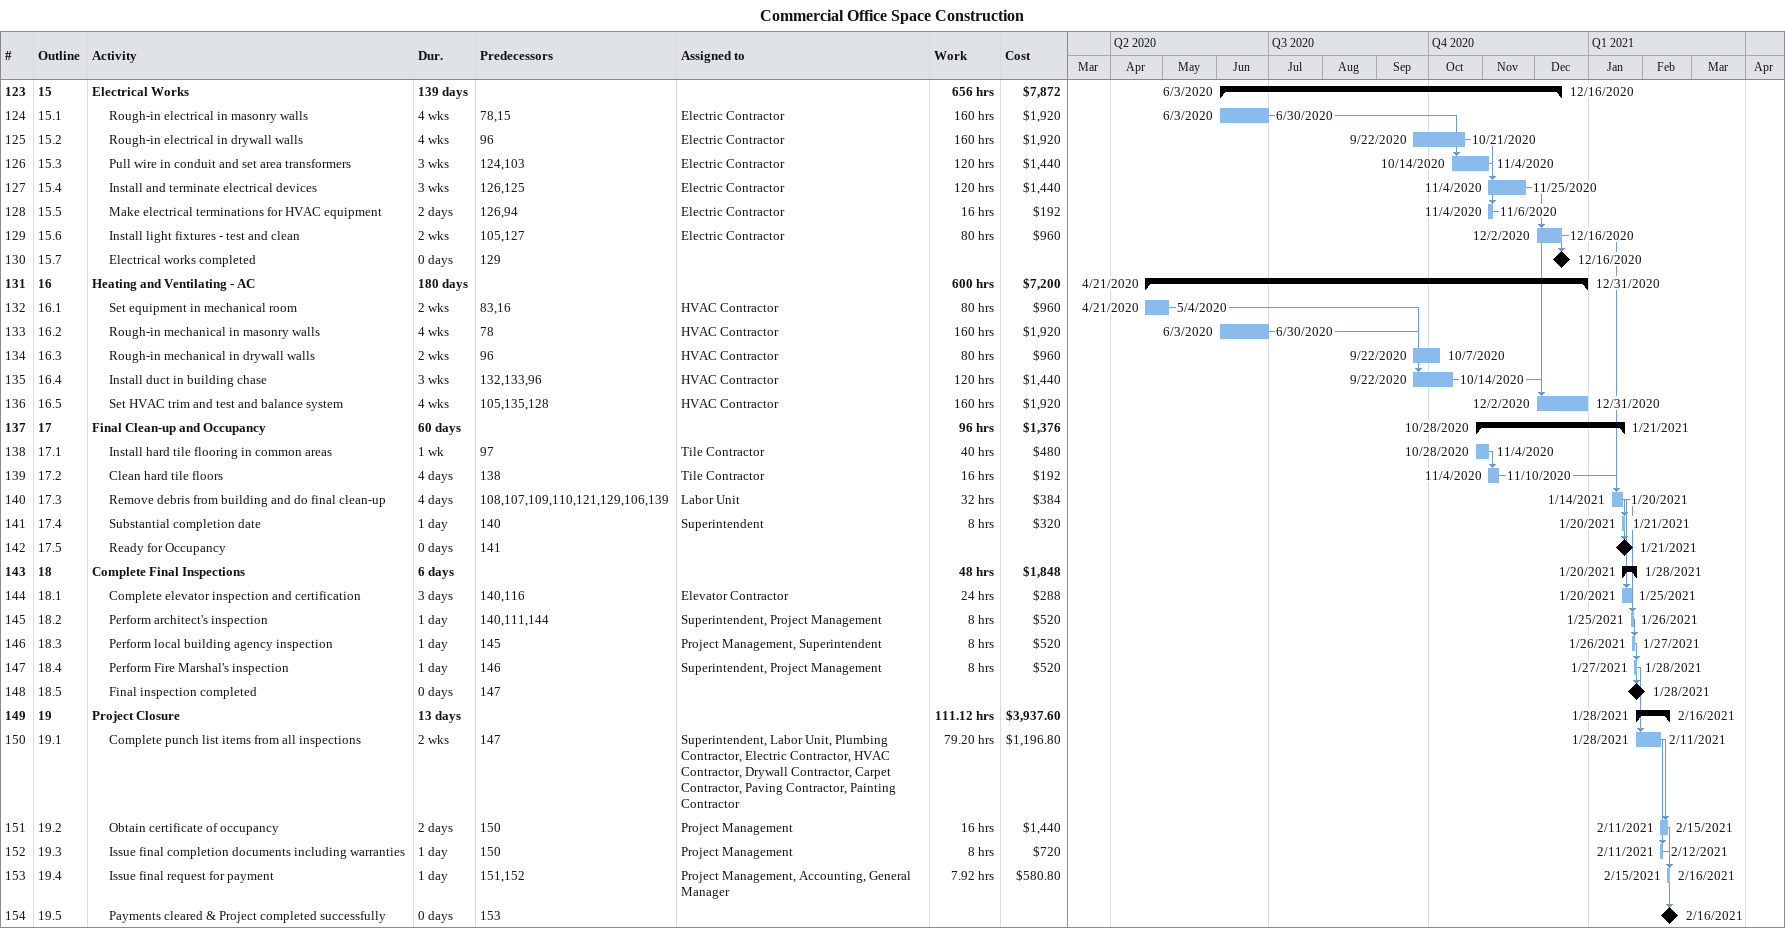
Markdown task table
Commercial Office Space Construction

| ID | WBS | Task | Duration | Start | Finish | Predecessors | Resources | Work (h) | Cost ($) |
|---|---|---|---|---|---|---|---|---|---|
| 123 | 15 | **Electrical Works** | 139d | 2020-06-03 | 2020-12-16 |  |  | 656 | 7872 |
| 124 | 15.1 | Rough-in electrical in masonry walls | 4w | 2020-06-03 | 2020-06-30 | 78, 15 | Electric Contractor | 160 | 1920 |
| 125 | 15.2 | Rough-in electrical in drywall walls | 4w | 2020-09-22 | 2020-10-21 | 96 | Electric Contractor | 160 | 1920 |
| 126 | 15.3 | Pull wire in conduit and set area transformers | 3w | 2020-10-14 | 2020-11-04 | 124, 103 | Electric Contractor | 120 | 1440 |
| 127 | 15.4 | Install and terminate electrical devices | 3w | 2020-11-04 | 2020-11-25 | 126, 125 | Electric Contractor | 120 | 1440 |
| 128 | 15.5 | Make electrical terminations for HVAC equipment | 2d | 2020-11-04 | 2020-11-06 | 126, 94 | Electric Contractor | 16 | 192 |
| 129 | 15.6 | Install light fixtures - test and clean | 2w | 2020-12-02 | 2020-12-16 | 105, 127 | Electric Contractor | 80 | 960 |
| 130 | 15.7 | Electrical works completed | 0d | 2020-12-16 | 2020-12-16 | 129 |  |  |  |
| 131 | 16 | **Heating and Ventilating - AC** | 180d | 2020-04-21 | 2020-12-31 |  |  | 600 | 7200 |
| 132 | 16.1 | Set equipment in mechanical room | 2w | 2020-04-21 | 2020-05-04 | 83, 16 | HVAC Contractor | 80 | 960 |
| 133 | 16.2 | Rough-in mechanical in masonry walls | 4w | 2020-06-03 | 2020-06-30 | 78 | HVAC Contractor | 160 | 1920 |
| 134 | 16.3 | Rough-in mechanical in drywall walls | 2w | 2020-09-22 | 2020-10-07 | 96 | HVAC Contractor | 80 | 960 |
| 135 | 16.4 | Install duct in building chase | 3w | 2020-09-22 | 2020-10-14 | 132, 133, 96 | HVAC Contractor | 120 | 1440 |
| 136 | 16.5 | Set HVAC trim and test and balance system | 4w | 2020-12-02 | 2020-12-31 | 105, 135, 128 | HVAC Contractor | 160 | 1920 |
| 137 | 17 | **Final Clean-up and Occupancy** | 60d | 2020-10-28 | 2021-01-21 |  |  | 96 | 1376 |
| 138 | 17.1 | Install hard tile flooring in common areas | 1w | 2020-10-28 | 2020-11-04 | 97 | Tile Contractor | 40 | 480 |
| 139 | 17.2 | Clean hard tile floors | 4d | 2020-11-04 | 2020-11-10 | 138 | Tile Contractor | 16 | 192 |
| 140 | 17.3 | Remove debris from building and do final clean-up | 4d | 2021-01-14 | 2021-01-20 | 108, 107, 109, 110, 121, 129, 106, 139 | Labor Unit | 32 | 384 |
| 141 | 17.4 | Substantial completion date | 1d | 2021-01-20 | 2021-01-21 | 140 | Superintendent | 8 | 320 |
| 142 | 17.5 | Ready for Occupancy | 0d | 2021-01-21 | 2021-01-21 | 141 |  |  |  |
| 143 | 18 | **Complete Final Inspections** | 6d | 2021-01-20 | 2021-01-28 |  |  | 48 | 1848 |
| 144 | 18.1 | Complete elevator inspection and certification | 3d | 2021-01-20 | 2021-01-25 | 140, 116 | Elevator Contractor | 24 | 288 |
| 145 | 18.2 | Perform architect's inspection | 1d | 2021-01-25 | 2021-01-26 | 140, 111, 144 | Superintendent, Project Management | 8 | 520 |
| 146 | 18.3 | Perform local building agency inspection | 1d | 2021-01-26 | 2021-01-27 | 145 | Project Management, Superintendent | 8 | 520 |
| 147 | 18.4 | Perform Fire Marshal's inspection | 1d | 2021-01-27 | 2021-01-28 | 146 | Superintendent, Project Management | 8 | 520 |
| 148 | 18.5 | Final inspection completed | 0d | 2021-01-28 | 2021-01-28 | 147 |  |  |  |
| 149 | 19 | **Project Closure** | 13d | 2021-01-28 | 2021-02-16 |  |  | 111.12 | 3937.60 |
| 150 | 19.1 | Complete punch list items from all inspections | 2w | 2021-01-28 | 2021-02-11 | 147 | Superintendent, Labor Unit, Plumbing Contractor, Electric Contractor, HVAC Contractor, Drywall Contractor, Carpet Contractor, Paving Contractor, Painting Contractor | 79.20 | 1196.80 |
| 151 | 19.2 | Obtain certificate of occupancy | 2d | 2021-02-11 | 2021-02-15 | 150 | Project Management | 16 | 1440 |
| 152 | 19.3 | Issue final completion documents including warranties | 1d | 2021-02-11 | 2021-02-12 | 150 | Project Management | 8 | 720 |
| 153 | 19.4 | Issue final request for payment | 1d | 2021-02-15 | 2021-02-16 | 151, 152 | Project Management, Accounting, General Manager | 7.92 | 580.80 |
| 154 | 19.5 | Payments cleared & Project completed successfully | 0d | 2021-02-16 | 2021-02-16 | 153 |  |  |  |
